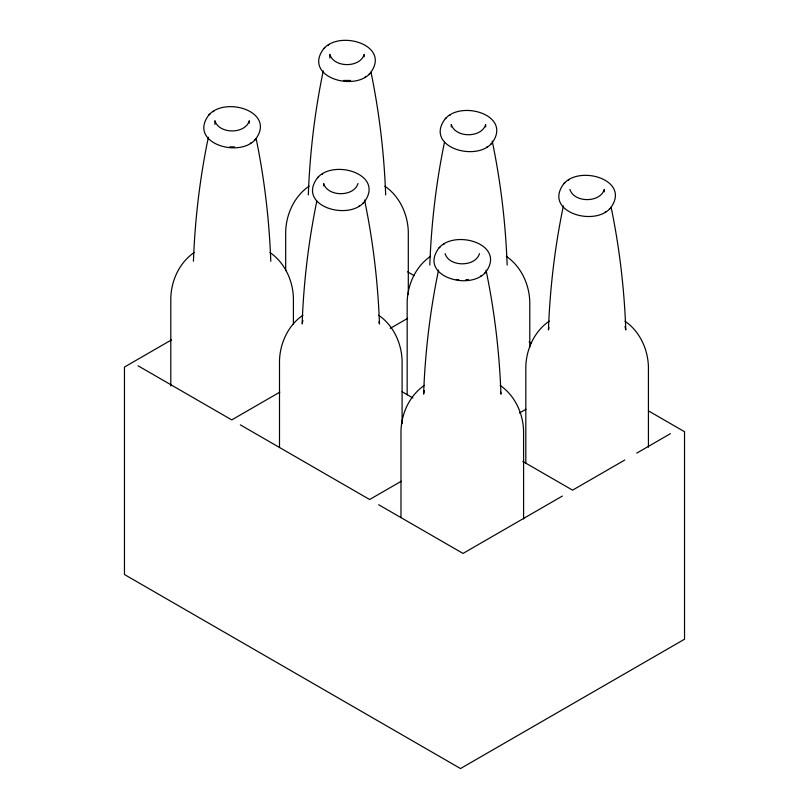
<?xml version="1.0" encoding="UTF-8"?>
<svg xmlns="http://www.w3.org/2000/svg" width="809" height="809" viewBox="0 0 809 809"><rect width="100%" height="100%" fill="white"/><g stroke="black" fill="none" stroke-linecap="round" stroke-linejoin="round"><path stroke-width="1.21" d="M193.432 261.246C194.949 219.593 199.874 178.041 208.368 137.227M302.121 324.004C303.628 282.735 308.462 241.588 316.825 201.138M308.32 194.918C309.837 153.265 314.762 111.713 323.256 70.899M429.801 265.059C431.298 223.79 436.142 182.632 444.495 142.192M438.539 270.115C430.044 310.929 425.119 352.481 423.603 394.145L424.391 390.676M563.377 205.901C554.883 246.715 549.958 288.267 548.441 329.93L548.967 327.615M302.384 322.852L302.91 320.536M357.993 183.491C353.968 197.093 327.645 197.062 323.61 183.471L323.61 185.898M479.474 253.621C475.449 267.233 449.126 267.192 445.092 253.611M208.914 114.898C187.658 142.708 238.695 158.463 255.3 139.593C276.557 111.773 225.529 96.028 208.914 114.898L209.865 114.18M323.802 48.57C302.546 76.38 353.584 92.135 370.188 73.265C391.445 45.446 340.417 29.7 323.802 48.57L324.753 47.852M317.613 177.646C296.357 205.466 347.385 221.221 363.999 202.341C385.256 174.532 334.218 158.776 317.613 177.646L318.564 176.928M445.284 118.701C424.027 146.52 475.055 162.265 491.67 143.395C512.926 115.586 461.899 99.831 445.284 118.701L446.234 117.983M439.095 247.787C417.828 275.596 468.866 291.351 485.471 272.481C506.727 244.662 455.7 228.917 439.095 247.787L440.035 247.069M563.934 183.572C542.667 211.382 593.705 227.137 610.31 208.267C631.566 180.458 580.538 164.702 563.934 183.572L564.874 182.854M213.172 111.703L213.94 111.116M328.06 45.375L328.828 44.778M250.274 143.375L251.053 142.788M254.35 140.311L255.3 139.593M369.238 73.983L370.188 73.265M365.162 77.047L365.941 76.461M321.861 174.451L322.629 173.864M449.531 115.505L450.31 114.918M358.974 206.133L359.742 205.547M363.049 203.059L363.999 202.341M490.719 144.113L491.67 143.395M486.644 147.187L487.423 146.591M443.342 244.591L444.111 244.005M568.181 180.377L568.949 179.79M484.53 273.199L485.471 272.481M480.455 276.263L481.224 275.677M609.369 208.985L610.31 208.267M605.294 212.049L606.062 211.462M194.221 252.479C179.446 262.581 171.286 280.389 170.8 298.036L170.8 386.014M309.109 186.151C294.334 196.243 286.174 214.061 285.688 231.708L285.688 270.671M302.91 315.227C288.135 325.329 279.985 343.147 279.499 360.794L279.499 447.519M430.59 256.281C415.806 266.383 407.655 284.202 407.17 301.848L407.17 394.853M424.391 385.367C409.617 395.47 401.456 413.278 400.981 430.924L400.981 517.649M549.23 321.153C534.456 331.255 526.295 349.063 525.82 366.71L525.82 463.496M171.457 339.911L124.465 367.043L124.465 574.532L460.503 768.55L684.535 639.211L684.535 431.713L648.413 410.861M279.793 392.163L231.738 419.901L138.046 365.799M390.241 328.393L407.645 318.352M401.294 481.224L369.622 499.507L240.334 424.867M519.429 413.015L525.951 409.253M562.397 496.048L463.011 553.427L378.683 504.735M624.77 460.028L572.58 490.163L522.847 461.454M636.734 453.121L670.449 433.664M350.59 80.455L343.441 80.455M234.509 146.874L229.746 146.874M465.873 279.671L468.259 279.499M456.337 279.489L458.723 279.671M407.605 271.824L414.168 275.616M529.106 341.974L531.291 343.238M402.053 391.718L412.924 397.988M624.963 321.193C639.737 331.296 647.918 349.114 648.424 366.77L648.424 447.215M506.313 256.322C521.097 266.434 529.278 284.252 529.784 301.909L529.784 347.152M384.841 186.181C399.616 196.294 407.797 214.112 408.302 231.768L408.302 294.607M500.124 385.397C514.898 395.51 523.079 413.328 523.585 430.985L523.585 518.963M378.642 315.267C393.427 325.38 401.598 343.198 402.103 360.854L402.103 423.694M269.953 252.509C284.728 262.622 292.909 280.44 293.414 298.096L293.414 324.49M625.003 326.492L625.802 329.961C624.295 288.692 619.451 247.534 611.098 207.084M569.93 189.397C573.965 202.978 600.288 203.019 604.313 189.407L604.313 191.834M500.427 391.869L500.963 394.175C499.446 352.512 494.521 310.959 486.027 270.145M378.946 321.729L379.482 324.045C377.965 282.381 373.04 240.829 364.546 200.005M492.216 141.059C500.72 181.883 505.645 223.436 507.152 265.099M370.977 72.082C379.33 112.532 384.174 153.69 385.671 194.959M256.089 138.41C264.442 178.86 269.286 220.018 270.782 261.287M485.663 126.973L485.663 124.546C481.638 138.147 455.325 138.117 451.291 124.525L451.291 126.952M364.181 56.832L364.181 54.405C360.167 68.017 333.844 67.976 329.809 54.385L329.809 58.036M249.303 123.16L249.303 120.733C245.279 134.345 218.956 134.304 214.921 120.723L214.921 124.364"/></g></svg>
